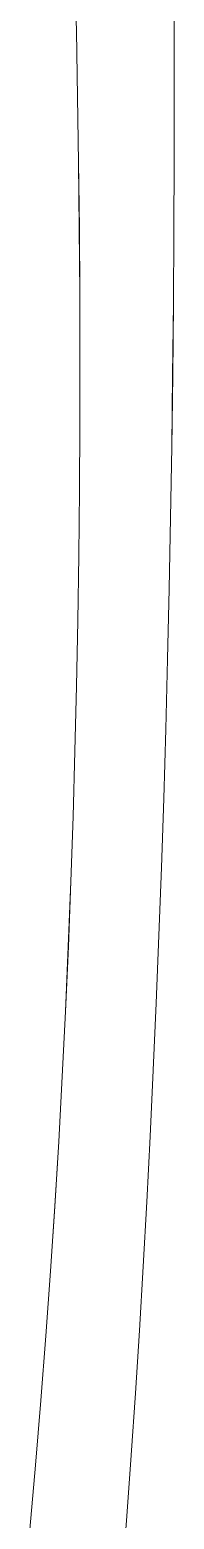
# Model space of a CAD drawing. Header units: centimetres. Extents: x 3695 to 5327, y 1631 to 2449.
# Drawn here: x 4929.49 to 4932.74, y 1941.97 to 1975.47 of the extents above; entities that cross this region are included whole.
import ezdxf

# ---------------------------------------------------------------- set-up
doc = ezdxf.new("R2010")
doc.units = ezdxf.units.CM
doc.layers.add('傢俱', color=7, linetype='Continuous', lineweight=15)

# ---------------------------------------------------------------- blocks, each defined once
blk = doc.blocks.new('沙發030')
for p, q in [((-190.232, -138.036), (-190.105, -136.689)), ((-188.202, -139.221), (-188.05, -137.773)), ((-190.354, -139.406), (-190.232, -138.036)), ((-188.346, -140.672), (-188.202, -139.221)), ((-190.471, -140.799), (-190.354, -139.406)), ((-188.482, -142.123), (-188.346, -140.672)), ((-190.584, -142.212), (-190.471, -140.799)), ((-190.693, -143.646), (-190.584, -142.212)), ((-188.609, -143.577), (-188.482, -142.123)), ((-190.797, -145.098), (-190.693, -143.646)), ((-188.729, -145.032), (-188.609, -143.577)), ((-190.896, -146.569), (-190.797, -145.098)), ((-188.84, -146.488), (-188.729, -145.032)), ((-190.991, -148.057), (-190.896, -146.569)), ((-188.943, -147.946), (-188.84, -146.488)), ((-189.039, -149.405), (-188.943, -147.946)), ((-191.082, -149.561), (-190.991, -148.057)), ((-191.167, -151.081), (-191.082, -149.561)), ((-189.128, -150.866), (-189.039, -149.405)), ((-189.208, -152.328), (-189.128, -150.866)), ((-191.248, -152.615), (-191.167, -151.081)), ((-189.282, -153.791), (-189.208, -152.328)), ((-191.324, -154.163), (-191.248, -152.615)), ((-189.348, -155.256), (-189.282, -153.791)), ((-191.396, -155.723), (-191.324, -154.163)), ((-189.407, -156.722), (-189.348, -155.256)), ((-191.462, -157.294), (-191.396, -155.723)), ((-189.46, -158.19), (-189.407, -156.722)), ((-191.524, -158.876), (-191.462, -157.294)), ((-189.505, -159.658), (-189.46, -158.19)), ((-191.581, -160.468), (-191.524, -158.876)), ((-189.544, -161.128), (-189.505, -159.658)), ((-191.633, -162.068), (-191.581, -160.468)), ((-189.577, -162.599), (-189.544, -161.128)), ((-191.681, -163.676), (-191.633, -162.068)), ((-189.603, -164.072), (-189.577, -162.599)), ((-191.723, -165.29), (-191.681, -163.676)), ((-189.623, -165.545), (-189.603, -164.072)), ((-191.76, -166.911), (-191.723, -165.29)), ((-189.637, -167.02), (-189.623, -165.545)), ((-191.793, -168.536), (-191.76, -166.911)), ((-189.644, -168.496), (-189.637, -167.02)), ((-191.82, -170.165), (-191.793, -168.536)), ((-189.646, -169.973), (-189.644, -168.496)), ((-189.642, -171.451), (-189.646, -169.973)), ((-191.842, -171.796), (-191.82, -170.165)), ((-189.633, -172.93), (-189.642, -171.451))]:
    blk.add_line(p, q)

msp = doc.modelspace()

# ---------------------------------------------------------------- linework, layer by layer
at = {"layer": '傢俱'}
for p, q in [((4930.507, 1976.916), (4930.54, 1975.437)), ((4932.734, 1975.818), (4932.738, 1974.186)), ((4930.54, 1975.437), (4930.568, 1973.959)), ((4932.738, 1974.186), (4932.737, 1972.557)), ((4930.568, 1973.959), (4930.59, 1972.483)), ((4930.59, 1972.483), (4930.606, 1971.007)), ((4932.737, 1972.557), (4932.731, 1970.932)), ((4930.606, 1971.007), (4930.616, 1969.532)), ((4932.731, 1970.932), (4932.72, 1969.311)), ((4930.616, 1969.532), (4930.62, 1968.059)), ((4932.72, 1969.311), (4932.704, 1967.696)), ((4930.62, 1968.059), (4930.618, 1966.586)), ((4932.704, 1967.696), (4932.683, 1966.088)), ((4930.618, 1966.586), (4930.61, 1965.114)), ((4932.683, 1966.088), (4932.657, 1964.487)), ((4930.61, 1965.114), (4930.594, 1963.644)), ((4932.657, 1964.487), (4932.626, 1962.895)), ((4930.594, 1963.644), (4930.573, 1962.175)), ((4932.626, 1962.895), (4932.589, 1961.312)), ((4930.573, 1962.175), (4930.544, 1960.707)), ((4932.589, 1961.312), (4932.548, 1959.739)), ((4930.544, 1960.707), (4930.508, 1959.24)), ((4932.548, 1959.739), (4932.502, 1958.179)), ((4930.508, 1959.24), (4930.466, 1957.774)), ((4932.502, 1958.179), (4932.451, 1956.63)), ((4930.466, 1957.774), (4930.416, 1956.31)), ((4932.451, 1956.63), (4932.395, 1955.095)), ((4930.416, 1956.31), (4930.359, 1954.847)), ((4932.395, 1955.095), (4932.334, 1953.574)), ((4930.359, 1954.847), (4930.294, 1953.385)), ((4932.334, 1953.574), (4932.268, 1952.068)), ((4930.294, 1953.385), (4930.222, 1951.924)), ((4932.268, 1952.068), (4932.197, 1950.579)), ((4930.222, 1951.924), (4930.142, 1950.465)), ((4930.142, 1950.465), (4930.055, 1949.007)), ((4932.197, 1950.579), (4932.121, 1949.107)), ((4932.121, 1949.107), (4932.041, 1947.653)), ((4930.055, 1949.007), (4929.959, 1947.55)), ((4929.959, 1947.55), (4929.855, 1946.095)), ((4932.041, 1947.653), (4931.956, 1946.218)), ((4929.855, 1946.095), (4929.743, 1944.641)), ((4931.956, 1946.218), (4931.865, 1944.803)), ((4931.865, 1944.803), (4931.77, 1943.408)), ((4929.743, 1944.641), (4929.622, 1943.189)), ((4931.77, 1943.408), (4931.671, 1942.036)), ((4929.622, 1943.189), (4929.493, 1941.738)), ((4931.671, 1942.036), (4931.566, 1940.687))]:
    msp.add_line(p, q, dxfattribs=at)

# ---------------------------------------------------------------- block references
at = {"layer": '傢俱', "rotation": 180.9279815504732}
msp.add_blockref('沙發030', (4743.7, 1800.938), dxfattribs=at)

doc.saveas('drawing.dxf')
